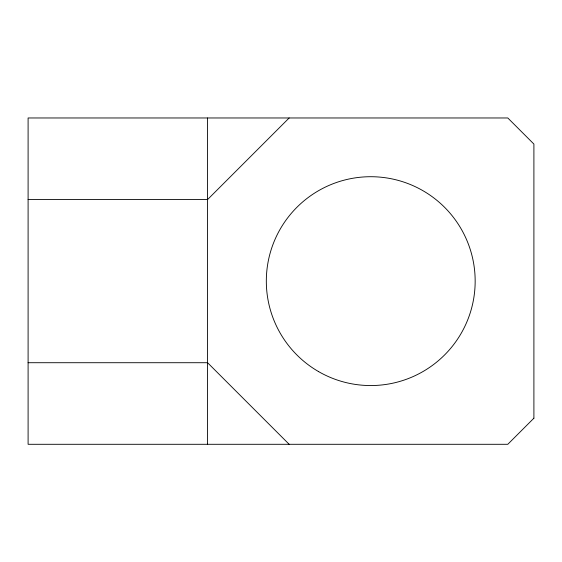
<?xml version="1.0" encoding="UTF-8"?>
<svg xmlns="http://www.w3.org/2000/svg" width="562" height="562" viewBox="0 0 562 562"><rect width="100%" height="100%" fill="white"/><g stroke="black" fill="none" stroke-linecap="round" stroke-linejoin="round"><path stroke-width="0.84" d="M289.156 117.971L207.575 199.552L28.1 199.552M28.1 362.715L207.575 362.715L289.156 444.296M207.575 117.971L207.575 444.296M533.9 418.191L507.795 444.296L28.1 444.296L28.1 117.971L507.795 117.971L533.9 144.076L533.9 418.191M318.528 371.566A104.427 104.427 0 0 0 475.164 281.133A104.427 104.427 0 0 0 318.528 190.701A104.427 104.427 0 0 0 318.528 371.566"/></g></svg>
